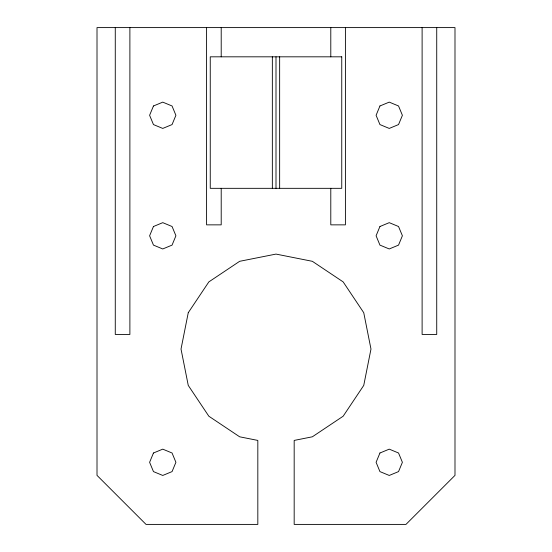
<?xml version="1.0" encoding="UTF-8"?>
<svg xmlns="http://www.w3.org/2000/svg" width="552" height="552" viewBox="0 0 552 552"><rect width="100%" height="100%" fill="white"/><g stroke="black" fill="none" stroke-linecap="round" stroke-linejoin="round"><path stroke-width="0.83" d="M436.729 27.6L436.729 334.45L422.114 334.45L422.114 27.6M345.407 27.6L345.407 224.857L330.793 224.857L330.793 188.329M330.793 27.6L330.793 56.821M279.65 56.821L279.65 188.329M276 56.821L276 188.329M272.35 56.821L272.35 188.329M221.207 27.6L221.207 56.821M221.207 188.329L221.207 224.857L206.593 224.857L206.593 27.6M129.886 27.6L129.886 334.45L115.271 334.45L115.271 27.6M188.253 312.715L181.022 349.057L188.253 385.406L208.842 416.215L239.651 436.804L257.825 440.42L257.825 524.4L146.032 524.4L97.007 475.375L97.007 27.6L454.993 27.6L454.993 475.375L405.968 524.4L294.175 524.4L294.175 440.42L312.349 436.804L343.158 416.215L363.747 385.406L370.978 349.057L363.747 312.715L343.158 281.899L312.349 261.31L276 254.086L239.651 261.31L208.842 281.899L188.253 312.715M153.463 105.97L149.606 115.271L153.463 124.573L162.757 128.423L172.058 124.573L175.909 115.271L172.058 105.97L162.757 102.12L153.463 105.97M153.463 226.52L149.606 235.814L153.463 245.116L162.757 248.966L172.058 245.116L175.909 235.814L172.058 226.52L162.757 222.67L153.463 226.52M153.463 452.999L149.606 462.3L153.463 471.601L162.757 475.451L172.058 471.601L175.909 462.3L172.058 452.999L162.757 449.149L153.463 452.999M379.942 105.97L376.091 115.271L379.942 124.573L389.243 128.423L398.537 124.573L402.394 115.271L398.537 105.97L389.243 102.12L379.942 105.97M379.942 226.52L376.091 235.814L379.942 245.116L389.243 248.966L398.537 245.116L402.394 235.814L398.537 226.52L389.243 222.67L379.942 226.52M379.942 452.999L376.091 462.3L379.942 471.601L389.243 475.451L398.537 471.601L402.394 462.3L398.537 452.999L389.243 449.149L379.942 452.999M341.75 56.821L210.25 56.821L210.25 188.329L341.75 188.329L341.75 56.821"/></g></svg>
